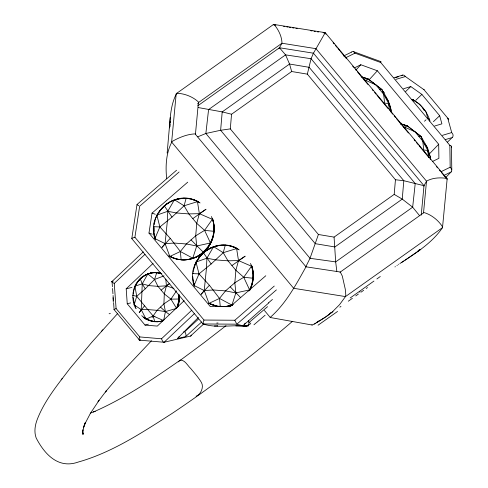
<?xml version="1.0" encoding="UTF-8"?>
<svg xmlns="http://www.w3.org/2000/svg" width="488" height="488" viewBox="0 0 488 488"><rect width="100%" height="100%" fill="white"/><g stroke="black" fill="none" stroke-linecap="round" stroke-linejoin="round"><path stroke-width="0.73" d="M212.274 218.276C215.159 226.267 214.409 235.271 210.773 242.902L196.707 246.001L186.386 243.969L174.204 243.061L165.096 243.634L154.916 238.608C146.016 213.311 175.814 187.654 199.055 202.282M204.222 290.525L206.479 268.058L206.894 258.207L213.591 246.66L223.236 252.692L227.981 260.818L231.934 265.551L245.171 256.169L238.504 260.574L227.981 260.818L215.806 259.909L206.894 258.207L195.999 262.026L199.012 273.866L209.395 285.242L201.099 294.356L204.222 290.525L194.059 285.523C185.159 260.226 214.958 234.569 238.193 249.197M208.998 303.261A30.817 30.091 -77.1 0 0 217.63 306.287L208.962 303.384L204.24 290.549L213.347 289.976L225.529 290.885L235.85 292.91L249.917 289.817C253.546 282.18 254.297 273.182 251.411 265.185M82.753 431.758L82.71 434.113L82.808 429.837L82.753 431.758L84.07 425.975L85.382 422.529L84.668 424.346L90.396 413.348L99.137 400.264M159.43 321.598L161.912 321.128C156.599 322.531 150.938 321.58 146.071 319.164L141.233 309.636L142.246 283.845L140.184 278.611C144.753 274.396 151.024 272.176 157.227 272.639C170.343 275.153 151.365 271.285 150.097 273.256M169.647 127.88C170.08 116.156 171.081 103.706 176.693 93.269C184.403 93.434 192.833 96.691 198.457 101.992L195.438 134.31L305.994 266.82L340.319 272.023L342.308 276.074L345.272 289.177L345.791 294.654L345.474 296.588L339.55 304.671L332.468 311.765L326.008 316.749L315.376 323.355L312.289 325.051L270.175 317.493M195.438 134.31L195.45 133.883C187.386 134.066 179.175 137.482 172.154 141.435C166.005 152.707 165.395 166.201 166.67 178.761M169.97 126.648L170.074 124.013M133.352 294.05L133.791 290.531L134.95 287.121M178.834 294.246L178.608 301.517L176.583 308.379L165.414 311.606L157.057 310.331L147.742 309.575L141.233 309.636L134.145 304.878C131.266 295.844 133.248 285.297 140.184 278.611L146.174 274.677L150.408 273.182M391.15 112.655C391.12 104.2 385.916 96.661 381.915 89.56L368.135 78.952L361.077 76.61M430.294 159.57L430.404 157.246L427.598 148.017L421.059 136.475L407.279 125.867L400.221 123.525M154.238 235.716L153.946 227.53M170.172 122.213L170.519 121.793M211.377 216.519C221.345 237.467 201.269 264.234 178.266 259.317M250.515 263.435C254.199 272.261 253.699 282.778 248.825 291.049M167.152 153.025L170.263 117.352M395.451 179.743L394.194 194.389L334.073 237.113L318.408 234.49L230.299 128.887L231.556 114.241L291.678 71.516L307.342 74.139L395.451 179.743L403.814 180.719L423.999 185.702L421.223 215.141M339.971 272.261L423.523 212.89L426.512 181.182C432.35 177.742 440.176 177.327 446.788 178.425L447.16 178.809L442.506 227.634C431.898 243.268 415.361 253.357 399.885 263.55M193.291 272.182L193.218 270.62M210.773 242.902C203.703 257.603 184.263 264.368 169.818 256.468L165.096 243.634L167.341 221.143L167.75 211.292L174.448 199.744L183.482 198.262L189.368 198.701M177.486 307.159L179.236 299.022L178.907 294.844M179.096 171.989L139.672 206.174L134.908 237.253L203.99 320.049L234.844 320.244L274.268 286.06M265.801 275.75L230.116 306.69L210.291 306.562L148.98 233.075L152.036 213.11L187.721 182.17M161.601 321.202L163.645 320.592L165.414 311.606L163.913 303.859L164.31 293.928L166.445 285.828L169.836 283.345L166.432 285.815L157.99 286.352L148.675 285.596L142.246 283.845L134.895 286.139L136.725 296.314L134.145 304.878L135.688 308.172M155.715 217.892L154.08 223.711M193.608 269.937L194.834 265.576M154.678 236.503L155.306 238.699L154.916 238.608L159.869 226.951L172.002 217.075L184.098 205.777L186.129 198.262L186.52 198.354M193.382 282.631L194.45 285.614L194.059 285.523L199.012 273.866L211.145 263.984L223.236 252.692L225.273 245.177L228.506 245.616M192.046 199.317L197.426 201.459L199.36 213.659L196.737 223.37L195.706 235.826L196.707 246.001L192.797 258.183L193.187 258.274M307.342 74.139L311.07 58.725L313.436 53.192L279.459 47.751L197.792 105.786M330.925 312.582L329.699 314.052M133.309 295.228L132.773 295.362L136.725 296.314L145.247 288.835L154.543 279.49L156.697 272.774L157.227 272.639M318.408 234.49L310.02 258.311L305.952 266.442M245.196 323.123C240.993 326.734 250.21 326.033 250.801 323.007M85.382 422.529L83.356 427.811L84.07 425.975M179.309 336.354L177.681 338.44L179.334 336.696A198.055 34.343 -39.8 0 1 198.39 317.529M135.743 285.315L137.573 281.985L140.721 278.483M196.066 262.8L194.852 264.807M157.6 214.543L158.423 212.506M205.735 250.74L199.494 256.993L196.389 262.117L195.999 262.026M305.994 266.82L306.141 266.552C295.996 284.656 286.06 303.524 270.193 317.401L264.386 310.441M197.731 103.852L198.421 102.602L281.972 43.231C281.918 36.515 278.428 29.585 274.122 24.51L273.603 24.4L176.199 93.702L171.642 142.038L293.672 288.298L345.474 296.588L442.506 227.634L442.622 226.975C438.535 220.393 431.465 214.726 424.023 212.542L423.523 212.89M278.855 48.855L281.972 43.231L315.95 48.672L426.512 181.182L423.743 186.178M313.18 53.668L325.221 32.659L447.16 178.809M201.739 321.94A229.47 39.79 -39.8 0 0 188.215 334.268L185.733 336.574L186.05 335.006L185.544 333.042L184.708 331.7L183.598 331.925M148.37 273.792L147.833 273.921L142.246 283.845L145.247 288.835M141.233 309.624L139.22 312.637L144.576 305.787L136.725 296.314M143.258 317.243L146.071 319.164L153.122 315.962L157.057 310.331L160.479 307.092L163.913 303.859L170.934 299.138L176.534 290.824M159.076 211.938C162.681 206.576 167.982 202.203 174.124 200.098M168.58 255.736L169.818 256.468L180.365 251.509L186.386 243.969L191.046 239.895L195.706 235.826L204.588 230.342L212.329 219.319L212.719 219.411M214.726 305.616L208.962 303.384L219.502 298.424L225.529 290.885L230.184 286.81L234.85 282.735L243.732 277.257L251.472 266.234L251.863 266.32M117.681 313.485L91.5 342.631L70.034 368.391C57.919 384.373 44.762 400.239 37.375 419.107C35.038 425.054 33.892 431.837 36.179 437.98C44.628 454.346 58.346 469.108 78.129 462.087C112.106 452.516 142.014 432.636 171.483 413.842C213.701 385.697 253.809 354.471 292.324 321.464M178.529 361.895L178.785 361.547M97.948 401.825L106.537 390.51L105.371 392.004L123.61 370.313L151.469 340.77M61.201 379.804L62.36 378.31M165.103 243.616L161.955 247.434L170.257 238.333L159.869 226.951L156.861 215.116L167.75 211.292L176.662 213L188.838 213.909L199.36 213.659L212.329 219.319M179.053 361.205L204.399 342.43L226.017 325.691M369.038 79.904L377.376 70.778L438.688 144.259L438.901 158.326L432.331 161.552M101.681 331.065L102.84 329.796M356.435 69.51L360.821 64.745L377.376 70.778M389.29 103.724L388.674 104.371L389.57 106.64L390.034 106.146M390.083 109.007L390.699 108.36M390.559 111.075L391.266 110.331L388.631 103.517L383.66 94.221L381.903 89.542L368.135 78.952L361.584 76.994M428.427 150.633L427.817 151.286L428.488 152.988M429.178 153.061L428.714 153.555L428.97 154.739M438.688 144.259L428.598 154.702M429.696 157.99L430.404 157.246L427.769 150.426L422.797 141.136L421.059 136.475L407.279 125.867L400.727 123.903M445.642 177.614L451.168 171.88L444.11 175.351M317.413 321.842L316.968 322.263M405.65 91.531L410.786 86.565L421.888 94.404L439.67 115.711L441.896 123.848L434.68 126.014M248.093 325.344L249.13 323.019L248.374 320.433M415.666 100.394L421.888 94.404M447.417 142.148L452.175 137.555L445.446 139.574M439.67 115.711L433.411 121.664M112.429 286.731L112.02 281.454L143.313 251.875M145.028 254.321L114.259 283.412L116.089 308.532L139.794 336.94L161.504 338.788L191.802 310.148M184.171 300.687L157.301 326.088L145.021 325.087L127.246 303.78L126.191 288.798L153.061 263.404M114.003 308.446L114.088 309.624L139.568 340.16L164.108 342.259L194.316 313.711M243.799 324.978L268.839 302.841M176.564 170.227L137.012 204.515L131.784 238.62L202.99 323.965C217.038 328.522 232.111 324.538 246.531 326.197L248.404 325.838L246.458 325.764M202.99 323.965L236.857 324.178L276.403 289.89M316.883 322.342L316.218 322.836L317.706 321.793M147.833 273.921L154.543 279.49L157.99 286.352L161.15 290.14L166.426 285.828L173.929 288.451M329.632 314.101L325.484 317.102M174.448 199.744L184.098 205.777L188.838 213.909L192.791 218.636L206.028 209.254L199.379 213.677M418.515 250.893L420.778 249.301L420.162 249.764M419.65 250.149L405.077 260.22M395.359 266.631L394.963 266.918M396.945 265.484L397.342 265.197M330.114 313.729L333.011 311.649M420.729 249.338L418.027 250.527M317.956 321.616L318.951 320.927M324.77 317.59L317.639 322.019M206.583 250.387C212.121 246.611 218.966 244.744 225.663 245.269M403.863 261.007L401.423 262.575M398.812 264.234L398.501 264.429M113.948 309.538L116.089 308.532M364.103 79.953L365.555 80.288L368.135 78.952M403.247 126.868L404.698 127.203L407.279 125.867M343.631 56.004L351.329 52.216M346.047 57.56L355.002 53.155L380.762 62.543L449.845 145.345L450.174 167.231L441.219 171.63M354.251 67.972L360.821 64.745M197.792 136.811L205.869 133.48L220.631 130.272L230.299 128.887M90.353 413.165L95.154 411.244L93.507 411.951C124.489 398.391 152.695 379.383 180.322 360.077C185.105 359.9 187.642 365.817 190.857 368.666C194.535 373.168 198.524 377.486 201.459 382.531C204.1 387.1 200.739 394.646 196.084 396.195M154.543 279.49L164.053 275.866M233.362 304.561L226.267 306.452L217.41 306.226M184.098 205.777L197.817 201.55M223.236 252.692L236.961 248.465M402.71 75.121L393.981 77.732M395.786 77.549L398.531 76.726M395.927 79.367L405.382 76.531L424.011 89.719L447.716 118.133L451.711 132.559L442.402 135.353M403.57 88.724L410.786 86.565M148.419 324.185L145.021 325.087M224.98 306.604L232.325 305.189M130.674 302.914L127.246 303.78M126.191 288.798L131.949 287.401M139.568 340.16L140.721 339.874M145.863 274.756L146.174 274.677M154.55 272.682L154.861 272.603M142.02 277.117L142.325 277.044M159.051 273.048L159.362 272.969M138.72 280.234L139.031 280.155M136.06 284.016L136.365 283.943M134.895 286.139L135.432 286.005M134.157 288.31L134.468 288.231M133.09 292.946L133.401 292.867M132.901 297.741L133.212 297.668L134.487 304.17M133.59 302.523L133.901 302.444M134.145 304.878L134.682 304.744M135.133 307.098L136.225 308.648M178.797 296.716L179.108 296.643M179.236 299.022L170.934 299.138L164.31 293.928L161.15 290.14M178.608 301.517L178.919 301.438M177.541 306.153L177.852 306.074M144.18 317.944L146.077 318.743M146.071 319.164L146.601 319.03M148.267 320.116L152.958 321.336L159.667 321.543M152.646 321.415L152.958 321.336M155.318 321.61L154.787 321.745L153.122 315.962L144.576 305.787M157.148 321.781L157.459 321.702M112.026 281.454L113.161 281.179M170.184 122.091L170.538 122.024M164.114 342.253L190.546 336.061A213.451 37.015 -39.8 0 1 203.935 323.788M177.644 338.465L185.733 336.574M217.361 325.807L214.336 326.027M365.555 80.288L375.76 84.759L379.713 89.487L381.903 89.548M404.698 127.203L414.904 131.668L418.85 136.402L421.059 136.475M235.82 325.88L246.531 326.197L242.481 325.728L236.857 324.178M159.869 226.951L153.604 226.688L153.994 226.78M199.012 273.866L192.748 273.603L193.132 273.689M389.394 110.319L388.631 103.517L384.599 103.114L383.66 94.221L379.713 89.487M428.531 157.234L427.769 150.426L423.743 150.029L422.797 141.136L418.85 136.402M192.791 218.636L196.737 223.37L204.588 230.342L214.031 231.33M231.934 265.551L235.881 270.285L243.732 277.257L253.174 278.245M429.788 120.975L429.623 119.481L427.695 118.011L426.018 111.825L419.698 104.255L413.226 99.833L412.458 99.747C420.912 103.859 427.39 111.831 429.849 120.865M411.915 99.686L413.226 99.833L413.867 101.059M273.231 24.748L275.824 25.162M283.595 26.407L284.888 26.614M286.834 26.925L288.127 27.133M289.421 27.34L290.714 27.548M292.66 27.859L293.953 28.06M295.899 28.371L297.192 28.579M310.789 30.756L312.082 30.964M314.028 31.275L315.321 31.482M317.267 31.793L318.56 32.001M323.093 32.727L324.386 32.934M273.603 24.4L325.221 32.659L325.032 33.038L325.99 34.178M198.305 107.567L222.205 111.886L231.556 114.241M164.566 205.747L164.181 205.661L172.002 217.075M156.861 215.116L157.252 215.202M231.184 246.233L234.185 247.221M213.591 246.66L213.982 246.745M212.548 218.929A30.817 30.091 -77.1 0 1 203.435 252.351L191.046 239.895M203.709 252.662L203.319 252.577L211.145 263.984M169.818 256.468L175.582 258.701M181.506 259.756L181.115 259.665L180.365 251.509L170.257 238.333M192.723 276.641L193.48 281.936M220.649 306.665L220.259 306.58L219.502 298.424L209.395 285.242M411.841 99.381L413.226 99.833M152.036 213.11L155.257 214.256M148.98 233.075L152.195 234.197M380.872 61.622L353.501 51.649M251.472 266.234L238.516 260.592L235.881 270.285L234.85 282.735L235.85 292.91L231.934 305.098L219.502 298.424M153.122 315.962L163.645 320.592M233.959 247.172L239.205 249.88M147.26 319.372L148.578 320.043M180.365 251.509L192.797 258.183M197.426 201.459L200.068 202.965M372.246 82.484L373.558 83.241M138.537 205.527L138.226 205.344M394.194 194.389L402.24 199.104L412.659 207.186L419.442 215.489M138.049 205.241L137.049 204.612M363.749 77.354L365.445 78.416M402.893 124.269L405.15 125.684M144.491 317.865L141.709 315.687M169.531 314.614L165.414 311.606L160.479 307.092M240.621 297.613L230.184 286.81M279.459 47.751L285.571 54.863L289.543 64.032L291.678 71.516M383.019 91.293L384.41 92.952M333.139 42.749L334.091 43.889M335.518 45.604L336.952 47.318M337.903 48.465L339.813 50.746M340.288 51.319L346.486 58.749M352.684 66.173L353.635 67.313M355.545 69.601L356.496 70.742M357.448 71.888L367.934 84.454M372.228 89.597L373.18 90.744M374.607 92.458L376.041 94.172M376.992 95.312L387.954 108.452M391.772 113.021L392.724 114.168M394.151 115.882L395.585 117.596M396.537 118.737L408.456 133.017M414.172 139.873L415.129 141.02M416.557 142.734L417.984 144.448M418.942 145.589L428.952 157.587M436.577 166.725L437.529 167.872M439.438 170.153L440.389 171.3M441.347 172.441L447.063 179.297M313.436 53.192L423.999 185.702M184.684 331.669L184.708 331.7A233.172 40.431 -39.8 0 1 198.366 319.201M422.858 108.043L424.102 110.355M424.584 143.509L427.598 148.017L427.769 150.426M385.441 96.6L388.46 101.101L388.631 103.517M170.934 299.138L176.583 308.379M82.655 432.734L83.32 433.985L82.838 432.844M243.732 277.257L249.527 289.726M204.588 230.342L210.383 242.817M82.765 432.923L83.1 434.222L82.759 432.185M236.57 248.374L238.504 260.574M336.805 271.188L335.677 261.891L334.073 237.113M165.774 279.087L166.432 285.815M112.563 288.487L112.954 293.77M113.082 295.527L113.466 300.809M113.588 302.572L113.966 307.861M112.984 297.668L113.271 301.694M451.796 169.909L451.437 146.376M270.73 317.304A5.093 0.738 -59.1 0 1 270.346 317.59M315.699 323.282A207.949 7.149 -34.5 0 1 314.528 324.099M312.039 324.984A5.252 0.433 77.3 0 1 311.911 324.703M367.501 287.548A222.455 6.588 -34.7 0 1 366.22 288.463M363.639 290.305A222.455 6.588 -34.7 0 1 361.029 292.166M358.393 294.044A222.455 6.588 -34.7 0 1 355.734 295.935M352.373 298.32A222.455 6.588 -34.7 0 1 348.292 301.212M340.978 306.391A222.455 6.588 -34.7 0 1 339.861 307.178M360.083 291.653A4.929 1.995 54.6 0 1 359.699 292.172M380.292 276.519A222.467 5.124 -34.8 0 1 376.882 278.959M373.942 281.064A222.467 5.124 -34.8 0 1 350.183 297.967M318.078 325.197A205.356 0.836 -35.3 0 1 337.556 311.448M248.917 322.629A226.951 13.548 -40.6 0 1 267.57 306.671M253.949 324.788A210.401 4.752 -40.6 0 1 265.118 315.211M216.745 323.044A276.708 198.476 11.6 0 1 218.044 322.989M217.575 325.862A5.277 1.177 -65.9 0 1 217.392 325.96M248.392 324.764A5.197 0.598 70.7 0 1 248.502 325.734M268.553 302.822A266.515 31.031 -40.2 0 1 272.45 299.437M236.528 323.459A3.837 0.567 65.3 0 1 234.85 320.25M203.045 323.477A3.91 0.781 -68.6 0 1 203.996 320.061M131.803 238.437A3.91 0.445 -15.4 0 1 134.932 237.266M351.299 52.149A3.837 2.647 -88.5 0 1 354.953 53.204M450.131 167.28A3.837 3.135 36.1 0 1 451.254 171.941M449.784 145.412A3.91 2.074 -20.7 0 1 451.4 147.406M380.945 61.823A3.91 0.683 -54 0 1 380.707 62.604M380.494 61.72A3.91 0.683 -54 0 1 380.707 61.622M162.425 321.006A24.65 22.881 76.2 0 1 144.393 317.596M138.006 281.68A24.65 22.881 76.2 0 1 142.411 277.099M144.167 275.866A24.65 22.881 76.2 0 1 160.881 273.207M179.218 295.185A24.65 22.881 76.2 0 1 177.547 307.452M162.321 321.031A24.65 22.881 76.2 0 1 144.289 317.627M135.725 307.367A24.65 22.881 76.2 0 1 134.816 305.128M136.664 283.607A24.65 22.881 76.2 0 1 160.778 273.231M179.114 295.209A24.65 22.881 76.2 0 1 177.443 307.477M400.538 124.037A541.442 38.558 -45.6 0 1 401.453 123.147M426.036 119.798A533.134 237.625 -32.3 0 1 424.475 121.244M451.65 132.632A3.88 3.526 16.3 0 1 452.278 137.604M401.252 75.774A3.947 2.934 -70.1 0 1 405.284 76.616M447.649 118.2A3.873 1.976 -30.2 0 1 448.625 119.81M424.023 89.627A3.819 0.518 -47 0 1 423.962 89.768M423.541 89.536A3.819 0.518 -47 0 1 423.877 89.359M139.525 340.258A3.873 1.11 -62 0 1 139.83 336.94M110.373 313.57A541.442 44.341 -25.5 0 1 109.123 313.747M154.977 316.145A533.134 141.563 -57.4 0 1 151.969 317.298M191.229 335.079A5.209 1.751 71.5 0 1 190.637 336.214M164.139 342.363A3.88 1.446 70.8 0 1 161.546 338.788M114.302 283.394A3.947 0.872 20.3 0 1 111.776 281.771M111.837 281.423A3.947 0.872 20.3 0 1 111.886 281.399M183.506 198.305A30.817 30.091 -77.1 0 1 198.335 201.8M212.652 218.953A30.817 30.091 -77.1 0 1 203.539 252.375A30.817 30.091 -77.1 0 1 169.861 256.346M155.544 239.193A30.817 30.091 -77.1 0 1 154.726 236.235M159.076 212.201A30.817 30.091 -77.1 0 1 169.165 202.502M172.416 200.83A30.817 30.091 -77.1 0 1 180.414 198.567M158.972 212.176A30.817 30.091 -77.1 0 1 198.232 201.776M203.435 252.351A30.817 30.091 -77.1 0 1 169.757 256.328M155.44 239.169A30.817 30.091 -77.1 0 1 154.178 233.752M153.927 231.239A30.817 30.091 -77.1 0 1 153.927 227.426M154.19 224.889A30.817 30.091 -77.1 0 1 154.958 221.162M156.154 217.587A30.817 30.091 -77.1 0 1 157.447 214.787M225.761 245.287A30.817 30.091 -77.1 0 1 237.479 248.709M251.79 265.868A30.817 30.091 -77.1 0 1 249.789 290.25M232.129 305.299A30.817 30.091 -77.1 0 1 226.92 306.494M194.688 286.108A30.817 30.091 -77.1 0 1 193.87 283.144M196.688 261.721A30.817 30.091 -77.1 0 1 197.42 260.397M198.622 258.506A30.817 30.091 -77.1 0 1 221.412 245.287M194.273 267.461A30.817 30.091 -77.1 0 1 237.375 248.691M251.686 265.844A30.817 30.091 -77.1 0 1 249.685 290.226M232.026 305.274A30.817 30.091 -77.1 0 1 227.426 306.385M217.526 306.263A30.817 30.091 -77.1 0 1 208.901 303.237M194.584 286.084A30.817 30.091 -77.1 0 1 193.236 280.045M222.205 111.886L220.631 130.272L315.236 243.664L334.896 246.959L402.24 199.104L403.814 180.719L309.203 67.326L289.543 64.032L222.205 111.886M415.221 183.555L412.659 207.186L335.677 261.891L310.02 258.311L205.869 133.48L208.583 109.568L285.571 54.863L311.07 58.725L415.221 183.555"/></g></svg>
